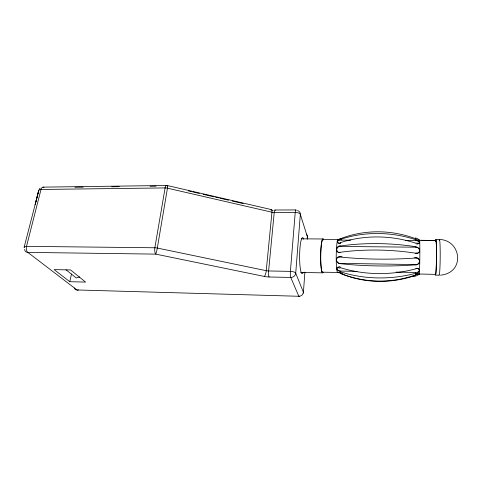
<?xml version="1.0" encoding="UTF-8"?>
<svg xmlns="http://www.w3.org/2000/svg" width="482" height="482" viewBox="0 0 482 482"><rect width="100%" height="100%" fill="white"/><g stroke="black" fill="none" stroke-linecap="round" stroke-linejoin="round"><path stroke-width="0.72" d="M415.466 274.3L415.46 275.355A101.75 97.424 -18.2 0 1 341.497 273.848M415.827 239.819L415.833 238.765M340.858 273.523L340.876 272.487M416.731 244.115A3.597 1.747 0.9 0 0 419.491 242.241A3.597 1.747 0.9 0 0 415.882 240.657L415.9 239.729M416.743 253.592A3.633 3.229 2.6 0 0 419.575 250.116A3.633 3.229 2.6 0 0 415.966 247.2L415.984 246.766A93.93 32.493 2 0 0 340.172 246.049L340.244 246.453A3.452 3.133 -10.3 0 0 336.647 249.562A3.452 3.133 -10.3 0 0 339.924 252.737L339.834 252.327M415.954 253.659L415.972 253.237M304.889 272.101L303.419 292.291A4.344 1.416 4.7 0 1 303.003 293.086M307.281 239.199L307.444 236.951L300.34 214.412A4.507 3.977 -18.6 0 0 297.508 210.568M340.473 271.866L340.545 271.059A3.434 2.151 5.6 0 1 336.93 268.992A3.434 2.151 5.6 0 1 339.599 266.745M340.099 266.733L340.021 267.54A96.623 66.733 -2.8 0 0 415.761 268.836M69.788 281.693L54.123 269.607L70.571 269.944L85.585 282.091L69.788 281.693L71.505 273.933M38.681 190.547L35.18 204.561L38.855 190.107L24.154 247.23M342.087 256.743L339.852 256.713A3.458 3.308 19.1 0 0 336.448 259.985A3.458 3.308 19.1 0 0 339.931 263.365L339.828 263.618A3.639 3 50.2 0 1 338.388 263.136A3.555 3.013 52.5 0 1 336.478 259.081A3.555 3.013 52.5 0 1 339.744 257.014M339.852 256.713L339.75 256.954A93.689 18.925 0 0 0 415.924 257.99L416.087 257.99M39.337 189.046L40.175 188.143M79.711 276.939L76.252 277.963L66.016 269.793M440.512 275.174C466.745 272.661 460.967 236.56 435.824 239.632M339.099 239.681C336.984 239.711 342.835 237.174 341.479 239.283A3.368 0.349 1 0 0 338.713 239.44A3.368 0.349 1 0 0 339.093 239.795M166.465 185.486L42.964 187.13M74.957 187.263L83.211 187.155M111.746 186.781L119.253 186.679M150.035 186.275L156.041 186.197M417.207 274.312L419.081 274.174L416.352 273.945M435.704 240.47L420.973 240.602L435.927 240.524L419.611 240.247M274.945 210.007L295.846 209.929M323.181 239.644L337.924 239.65M340.147 272.475L337.81 272.589L340.051 272.812M301.612 238.831L323.199 238.988M340.027 243.47A3.422 1.693 -2.6 0 1 337.448 241.639A3.422 1.693 -2.6 0 1 341.111 240.096L350.83 240.169M405.41 240.572L415.882 240.657M340.244 246.453L415.966 247.2M414.43 257.725L415.924 257.743A3.639 3.416 1.8 0 1 419.527 261.214A3.639 3.416 1.8 0 1 415.839 264.576L339.931 263.365M322.386 272.185L337.514 272.444M340.545 271.059L357.066 271.366M396.126 272.101L415.653 272.469A3.609 2.217 0.7 0 0 419.28 270.637A3.609 2.217 0.7 0 0 416.816 268.149M300.654 272.426L322.374 272.854M435.487 275.095L439.084 275.168M419.34 274.023L435.601 274.378M24.648 249.369A4.687 3.663 -44.6 0 0 27.793 252.387L155.728 254.116L264.341 276.445A9.405 3.284 5.6 0 0 269.04 276.975L290.754 277.439A4.669 4.302 -21.4 0 0 295.725 273.167L300.34 214.412A4.501 1.958 4.4 0 0 295.231 212.423L274.222 212.478A4.513 1.982 5.4 0 1 271.95 212.225L167.465 188.179A4.669 2.067 10.2 0 0 165.109 187.92L41.018 189.456A4.621 1.801 14.2 0 0 38.777 190.98M271.559 209.628L167.64 185.618M188.456 190.938L191.372 191.607M192.83 191.944L199.397 193.463M203.043 194.306L213.984 196.831M215.448 197.168L218.364 197.843M219.822 198.18L228.576 200.199M232.222 201.042L243.163 203.567M340.479 242.591L340.521 243.494M341.111 240.096L341.069 239.193A97.442 76.957 6.4 0 1 415.882 239.765M415.653 272.469L415.653 273.3M415.376 274.638A3.603 0.699 -19.8 0 1 419.087 273.999A3.603 0.699 -19.8 0 1 416.231 275.806A3.603 0.699 -19.8 0 1 412.369 276.535M415.556 274.957A102.768 98.364 -18.4 0 1 340.87 273.481M337.768 272.595A3.458 0.476 21.3 0 1 339.557 272.782A3.458 0.476 21.3 0 1 343.142 274.228M415.755 268.522A3.645 2.524 -27.4 0 1 419.352 270.402A3.645 2.524 -27.4 0 1 415.58 273.89M415.641 273.27A95.936 66.685 -2.7 0 1 340.491 271.836M340.406 271.523A3.507 1.488 26.9 0 1 336.864 268.588A3.507 1.488 26.9 0 1 340.033 268.119M415.839 264.835A93.502 19.69 0.1 0 1 339.846 263.612M417.545 258.111A3.645 3.458 -58.5 0 1 415.839 265.034M415.996 246.917A3.675 2.832 33.2 0 1 419.629 250.706A3.675 2.832 33.2 0 1 415.99 252.948M339.852 252.345A94.279 31.878 2.1 0 1 415.96 253.255M339.834 252.52A3.501 3.067 -61.2 0 1 336.635 249.333A3.501 3.067 -61.2 0 1 340.184 245.742M415.948 240.066A3.687 1.223 22.3 0 1 419.491 242.319M340.497 242.621A98.262 77.313 6.6 0 1 415.948 243.253M419.599 242.458A3.699 1.753 13.7 0 1 415.978 243.079M340.461 242.862A3.531 1.916 -28.4 0 1 337.364 241.831M337.195 241.777A3.519 1.645 -15.3 0 1 341.099 239.072M415.376 237.885A3.591 0.904 21.1 0 1 418.762 239.494A3.591 0.904 21.1 0 1 418.852 240.572M341.509 238.295A105.63 102.353 34.6 0 1 415.815 238.801M416.599 239.831A3.543 0.355 0.3 0 1 419.238 240.265M416.087 257.978A3.639 3.47 -70.5 0 1 417.496 258.219M337.388 241.819A4.886 2.344 -10.5 0 1 337.4 241.717M322.838 272.089A16.376 2 -89.4 0 1 320.741 255.382A16.376 2 -89.4 0 1 323.308 239.825M338.069 272.119A16.466 1.645 -89.4 0 1 336.219 256.846A16.466 1.645 -89.4 0 1 338.262 239.753M439.174 240.313A17.774 0.91 -89.5 0 1 440.199 256.297A17.774 0.91 -89.5 0 1 439.012 275.011M435.475 241.151A17.75 0.813 -89.5 0 1 436.493 256.894A17.75 0.813 -89.5 0 1 435.258 273.975M419.539 240.349A16.96 0.368 -89.5 0 1 419.816 256.719A16.96 0.368 -89.5 0 1 419.274 274.065M435.541 241.319A17.057 0.783 -89.5 0 1 436.463 256.291A17.057 0.783 -89.5 0 1 435.373 274.035M323.145 272.216A17.039 2.085 -89.4 0 1 320.657 255.37A17.039 2.085 -89.4 0 1 323.615 239.843M264.341 276.445A4.627 1.247 -78.4 0 0 266.251 270.697L271.95 212.225A4.459 1.151 -77 0 0 270.884 209.965M306.317 234.156A4.193 3.766 -17.7 0 1 307.444 236.951A4.193 1.693 4.2 0 1 307.028 237.915M296.219 210.393A4.495 0.729 -89.9 0 0 295.231 212.423L290.399 271.378A4.669 0.789 -89.1 0 0 290.754 277.439L298.816 296.273A4.338 0.675 -88.8 0 0 299.31 296.153M275.324 210.333A4.459 0.862 -90 0 0 274.222 212.478L268.613 270.956A4.633 0.928 -89 0 0 269.04 276.975M74.288 288.001A4.067 3.344 -46.5 0 0 77.012 289.965L298.816 296.273A4.332 4.055 -20.5 0 0 303.419 292.291L295.725 273.167A4.675 1.651 4.9 0 0 290.399 271.378L268.613 270.956A4.687 1.669 5.6 0 1 266.251 270.697L157.307 248.049A4.856 1.747 9.4 0 0 154.855 247.772L26.516 246.356A4.802 1.512 12.6 0 0 24.365 247.73M78.421 289.881A3.983 1.928 -87.1 0 1 77.012 289.965L27.793 252.387A4.573 2.561 -89 0 1 26.516 246.356L41.018 189.456A4.422 2.368 87.3 0 1 44.007 187.516M273.107 210.345A9.001 4.001 5.3 0 1 271.613 210.122M303.196 272.342A18.015 2.747 -89.3 0 1 299.635 255.219A18.015 2.747 -89.3 0 1 303.684 239.156M165.109 187.92L154.855 247.772A4.814 1.777 -89.2 0 0 155.728 254.116A4.814 0.5 -78 0 0 157.307 248.049L167.465 188.179A4.633 0.464 -77.5 0 0 167.302 186.052A4.645 1.639 88.7 0 0 165.109 187.92"/></g></svg>
